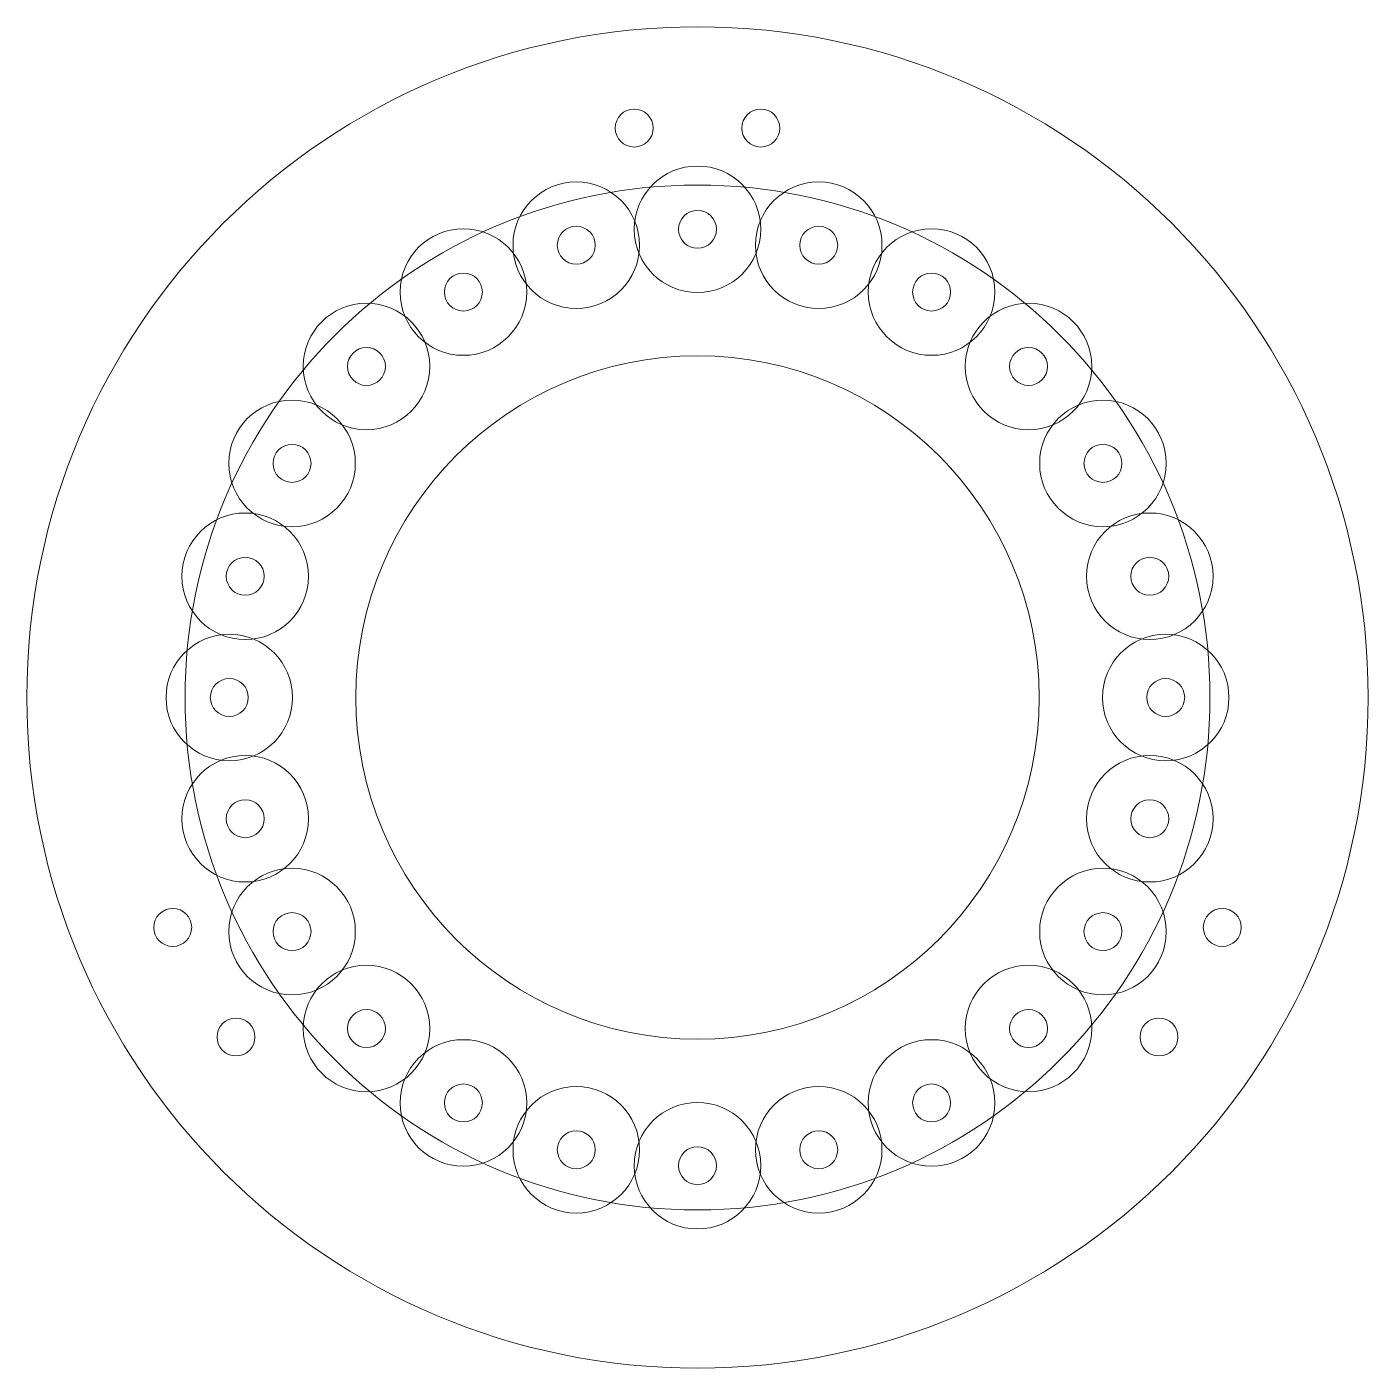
# Model space of a CAD drawing. Header units: millimetres. Extents: x -53 to 53, y -53 to 53.
import ezdxf

# ---------------------------------------------------------------- set-up
doc = ezdxf.new("R2010")
doc.units = ezdxf.units.MM
doc.layers.get('0').update_dxf_attribs({"linetype": 'CONTINUOUS', "lineweight": 0})
doc.layers.add('bd', color=1, linetype='CONTINUOUS', lineweight=0)
doc.layers.add('sd', color=2, linetype='CONTINUOUS', lineweight=0)

msp = doc.modelspace()

# ---------------------------------------------------------------- linework, layer by layer
for radius in [53, 40.5, 27]:
    msp.add_circle((0, 0), radius)
at = {"layer": 'bd'}
for centre in [(0, 37), (-9.58, 35.74), (9.58, 35.74), (-18.5, 32.04), (18.5, 32.04), (-26.16, 26.16), (26.16, 26.16), (-32.04, 18.5), (32.04, 18.5), (-35.74, 9.58), (35.74, 9.58), (-37, 0), (37, 0), (-35.74, -9.58), (35.74, -9.58), (-32.04, -18.5), (32.04, -18.5), (-26.16, -26.16), (26.16, -26.16), (-18.5, -32.04), (18.5, -32.04), (-9.58, -35.74), (9.58, -35.74), (0, -37)]:
    msp.add_circle(centre, 5, dxfattribs=at)
at = {"layer": 'sd'}
for centre in [(-5, 45), (5, 45), (0, 37), (-9.58, 35.74), (9.58, 35.74), (-18.5, 32.04), (18.5, 32.04), (-26.16, 26.16), (26.16, 26.16), (-32.04, 18.5), (32.04, 18.5), (-35.74, 9.58), (35.74, 9.58), (-37, 0), (37, 0), (-35.74, -9.58), (35.74, -9.58), (-41.47, -18.17), (41.47, -18.17), (-32.04, -18.5), (32.04, -18.5), (-36.47, -26.83), (-26.16, -26.16), (26.16, -26.16), (36.47, -26.83), (-18.5, -32.04), (18.5, -32.04), (-9.58, -35.74), (9.58, -35.74), (0, -37)]:
    msp.add_circle(centre, 1.5, dxfattribs=at)

doc.saveas('drawing.dxf')
